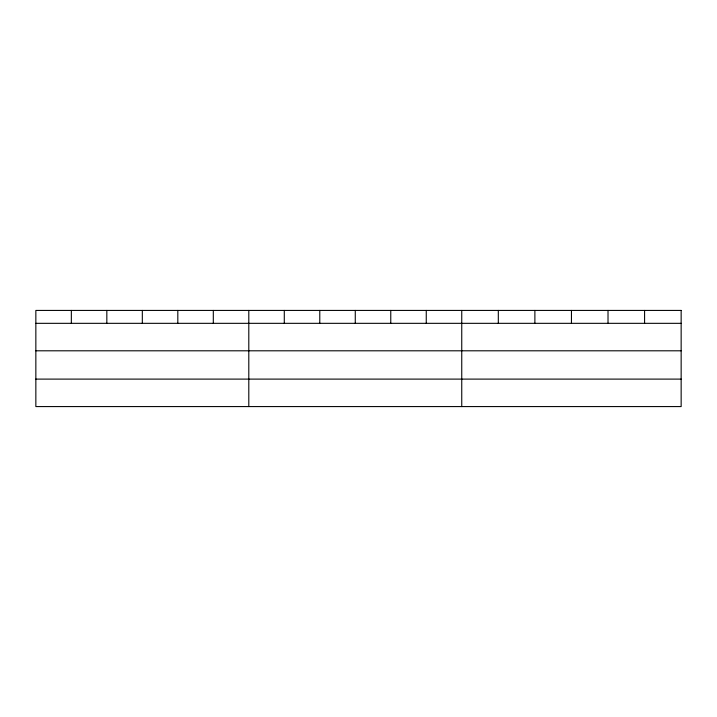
<?xml version="1.0" encoding="UTF-8"?>
<svg xmlns="http://www.w3.org/2000/svg" width="717" height="717" viewBox="0 0 717 717"><rect width="100%" height="100%" fill="white"/><g stroke="black" fill="none" stroke-linecap="round" stroke-linejoin="round"><path stroke-width="1.08" d="M35.85 323.331L681.15 323.331M35.85 350.801L681.15 350.801M35.85 379.105L681.15 379.105M644.583 310.425L644.583 323.331M608.016 310.425L608.016 323.331M571.449 310.425L571.449 323.331M534.882 310.425L534.882 323.331M498.315 310.425L498.315 323.331M461.748 310.425L461.748 406.575M426.257 310.425L426.257 323.331M390.765 310.425L390.765 323.331M355.273 310.425L355.273 323.331M319.782 310.425L319.782 323.331M284.291 310.425L284.291 323.331M248.799 310.425L248.799 406.575M213.308 310.425L213.308 323.331M177.816 310.425L177.816 323.331M142.325 310.425L142.325 323.331M106.833 310.425L106.833 323.331M71.341 310.425L71.341 323.331M681.15 310.425L35.85 310.425L35.85 406.575L681.15 406.575L681.15 310.425"/></g></svg>
